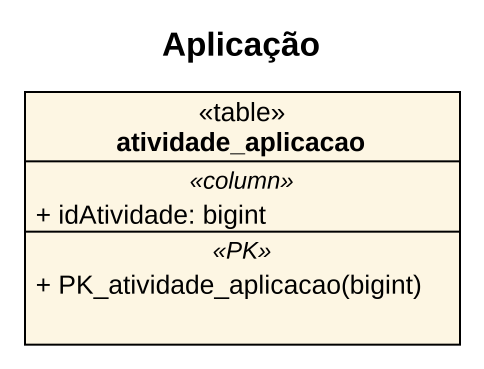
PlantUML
@startuml
title Aplicação
hide circle
hide empty members
skinparam classAttributeIconSize 0
class atividade_aplicacao <<table>> {
  .. <<column>> ..
  + idAtividade: bigint
  .. <<PK>> ..
  + PK_atividade_aplicacao(bigint)
}
@enduml
